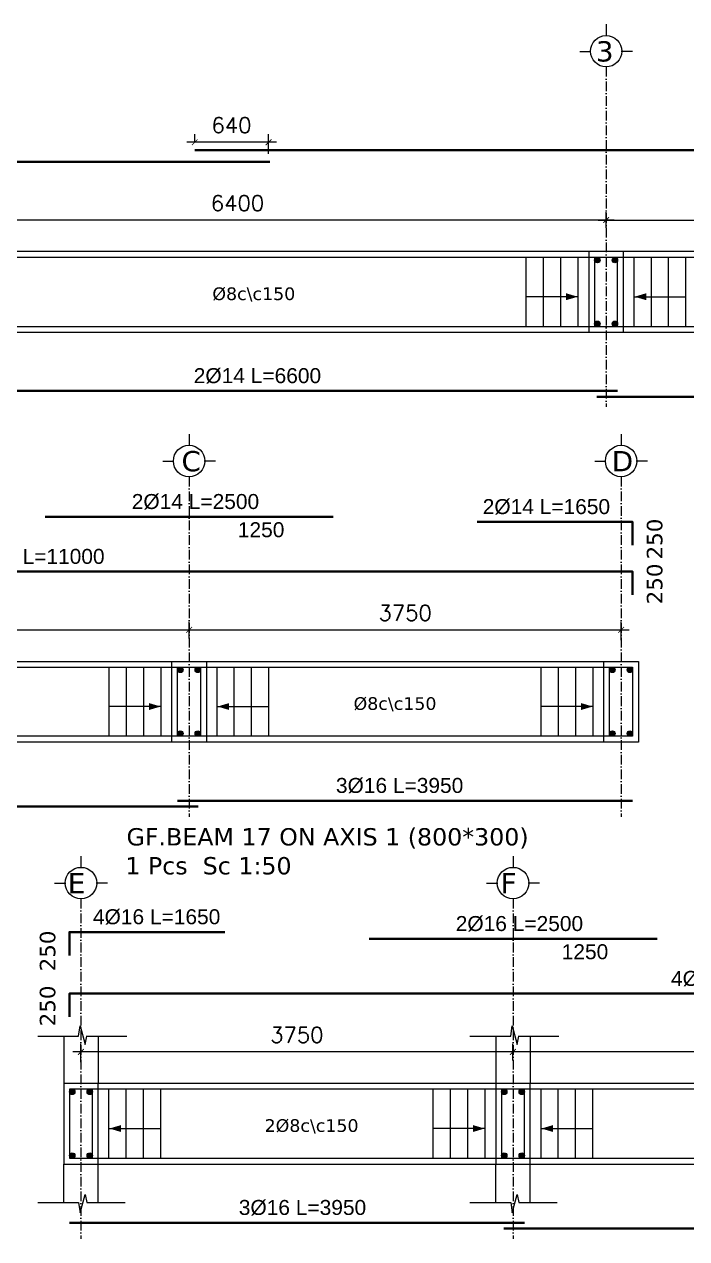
# Model space of a CAD drawing. Header units: inches. Extents: x -26151 to 62940, y -10194 to 246332.
# Drawn here: x 3628 to 4203, y 105344 to 106398 of the extents above; entities that cross this region are included whole.
import ezdxf

# ---------------------------------------------------------------- set-up
doc = ezdxf.new("R2010")
doc.units = ezdxf.units.IN
doc.header["$LTSCALE"] = 0.7
doc.header["$MEASUREMENT"] = 0
doc.linetypes.add('ACAD_ISO10W100', pattern=[18, 12, -3, 0, -3])
doc.layers.get('0').update_dxf_attribs({"lineweight": 13})
doc.layers.get('Defpoints').update_dxf_attribs({"lineweight": 5})
for name, color, linetype, lineweight in [('axis', 254, 'ACAD_ISO10W100', 9), ('BEAM FRAME', 5, 'Continuous', 18), ('COLUMN', 4, 'Continuous', 20), ('elevline', 30, 'Continuous', 20), ('FRAME 070', 5, 'Continuous', 60), ('hatch', 9, 'Continuous', 9), ('renforcment', 141, 'Continuous', 40), ('tex', 3, 'Continuous', 25), ('TEXT', 3, 'Continuous', 25), ('top rein. extension', 50, 'Continuous', 20), ('top renforcment', 7, 'Continuous', 40)]:
    doc.layers.add(name, color=color, linetype=linetype, lineweight=lineweight)
doc.styles.add('100', font='romans.shx', dxfattribs={"height": 13.5})
doc.styles.add('romanc', font='verdana.ttf', dxfattribs={"height": 250})
doc.styles.get("Standard").update_dxf_attribs({"font": 'arial.ttf', "height": 13})
doc.dimstyles.new('100', dxfattribs={"dimtxt": 13.5, "dimasz": 5, "dimexe": 7, "dimexo": 7, "dimgap": 8, "dimtad": 1, "dimdec": 0, "dimlfac": 10, "dimzin": 4, "dimdsep": 46, "dimtxsty": '100', "dimblk": 'ARCHTICK', "dimcen": 0.09, "dimdle": 7, "dimclrd": 1, "dimclre": 8, "dimclrt": 2, "dimadec": 0, "dimazin": 1, "dimtfac": 1, "dimtdec": 0, "dimtix": 1, "dimtofl": 0, "dimtmove": 0, "dimatfit": 3, "dimldrblk": 'ARCHTICK', "dimfxl": 0, "dimtolj": 1, "dimtzin": 0, "dimlwd": -1, "dimlwe": -1, "dimarcsym": 0})
doc.dimstyles.get("Standard").update_dxf_attribs({"dimtxt": 13, "dimasz": 5, "dimexe": 0.18, "dimexo": 0.0625, "dimgap": 6, "dimtad": 1, "dimdec": 0, "dimlfac": 10, "dimzin": 0, "dimdsep": 46, "dimtxsty": 'Standard', "dimblk": 'ARCHTICK', "dimcen": 0.09, "dimse1": 1, "dimse2": 1, "dimclrd": 1, "dimclre": 7, "dimclrt": 3, "dimadec": 0, "dimazin": 0, "dimtfac": 1, "dimtdec": 0, "dimtix": 1, "dimtofl": 0, "dimtmove": 0, "dimatfit": 3, "dimldrblk": 'ARCHTICK', "dimfxl": 0, "dimtolj": 1, "dimtzin": 0, "dimarcsym": 0})

# ---------------------------------------------------------------- blocks, each defined once
blk = doc.blocks.new('*D1997')
at = {"layer": 'Defpoints', "color": 0, "transparency": 16777216}
for p in [(2810.8, 106278.2, -218.4), (2810.8, 106278.2), (3840.7, 106278.2, -167.8)]:
    blk.add_point(p, dxfattribs=at)
at = {"layer": 'TEXT', "color": 3, "transparency": 16777216, "insert": (3279, 106291.3), "char_height": 13, "attachment_point": 5}
blk.add_mtext('\\A1;4%%C20 L=10300', dxfattribs=at)
blk = doc.blocks.new('_ArchTick')
at = {"color": 0, "linetype": 'ByBlock', "lineweight": 0, "const_width": 0.15}
blk.add_lwpolyline([(-0.5, -0.5), (0.5, 0.5)], dxfattribs=at)
blk = doc.blocks.new('*D1998')
at = {"color": 1, "transparency": 16777216}
blk.add_line((4125.8, 106227.7), (4591.8, 106227.7), dxfattribs=at)
at = {"color": 8, "transparency": 16777216}
for p, q in [((4132.8, 106221.1), (4132.8, 106234.7)), ((4584.8, 106221.7), (4584.8, 106234.7))]:
    blk.add_line(p, q, dxfattribs=at)
at = {"layer": 'Defpoints', "color": 0, "transparency": 16777216}
for p in [(4584.8, 106227.7), (4584.8, 106214.7), (4132.8, 106214.1)]:
    blk.add_point(p, dxfattribs=at)
at = {"color": 1, "transparency": 16777216, "xscale": 5, "yscale": 5, "zscale": 5, "rotation": 180}
blk.add_blockref('_ArchTick', (4132.8, 106227.7), dxfattribs=at)
at = {"color": 1, "transparency": 16777216, "xscale": 5, "yscale": 5, "zscale": 5}
blk.add_blockref('_ArchTick', (4584.8, 106227.7), dxfattribs=at)
at = {"color": 2, "transparency": 16777216, "insert": (4358.8, 106242.4), "char_height": 13.5, "attachment_point": 5, "style": '100'}
blk.add_mtext('\\A1;4520', dxfattribs=at)
blk = doc.blocks.new('*D1999')
at = {"layer": 'Defpoints', "color": 0, "transparency": 16777216}
for p in [(3775.7, 106288.2, -157.8), (3775.7, 106288.2), (4735.8, 106288.2, -218.5)]:
    blk.add_point(p, dxfattribs=at)
at = {"layer": 'TEXT', "color": 3, "transparency": 16777216, "insert": (4322.9, 106301.3), "char_height": 13, "attachment_point": 5}
blk.add_mtext('\\A1;2%%C16 L=9600', dxfattribs=at)
blk = doc.blocks.new('*D2173')
at = {"color": 8, "transparency": 16777216}
for p, q in [((3775.7, 106295.2), (3775.7, 106302.2)), ((3839.7, 106285.2), (3839.7, 106302.2))]:
    blk.add_line(p, q, dxfattribs=at)
at = {"color": 1, "transparency": 16777216}
blk.add_line((3846.7, 106295.2), (3768.7, 106295.2), dxfattribs=at)
at = {"layer": 'Defpoints', "color": 0, "transparency": 16777216}
for p in [(3775.7, 106295.2), (3775.7, 106288.2), (3839.7, 106278.2)]:
    blk.add_point(p, dxfattribs=at)
at = {"color": 1, "transparency": 16777216, "xscale": 5, "yscale": 5, "zscale": 5, "rotation": 180}
blk.add_blockref('_ArchTick', (3775.7, 106295.2), dxfattribs=at)
at = {"color": 1, "transparency": 16777216, "xscale": 5, "yscale": 5, "zscale": 5}
blk.add_blockref('_ArchTick', (3839.7, 106295.2), dxfattribs=at)
at = {"color": 2, "transparency": 16777216, "insert": (3807.7, 106310), "char_height": 13.5, "attachment_point": 5, "style": '100'}
blk.add_mtext('\\A1;640', dxfattribs=at)
blk = doc.blocks.new('*D2000')
at = {"color": 1, "transparency": 16777216}
blk.add_line((4139.8, 106227.7), (3485.8, 106227.7), dxfattribs=at)
at = {"color": 8, "transparency": 16777216}
for p, q in [((3492.8, 106218.8), (3492.8, 106234.7)), ((4132.8, 106221.1), (4132.8, 106234.7))]:
    blk.add_line(p, q, dxfattribs=at)
at = {"layer": 'Defpoints', "color": 0, "transparency": 16777216}
for p in [(3492.8, 106227.7), (3492.8, 106211.8), (4132.8, 106214.1)]:
    blk.add_point(p, dxfattribs=at)
at = {"color": 1, "transparency": 16777216, "xscale": 5, "yscale": 5, "zscale": 5, "rotation": 180}
blk.add_blockref('_ArchTick', (3492.8, 106227.7), dxfattribs=at)
at = {"color": 1, "transparency": 16777216, "xscale": 5, "yscale": 5, "zscale": 5}
blk.add_blockref('_ArchTick', (4132.8, 106227.7), dxfattribs=at)
at = {"color": 2, "transparency": 16777216, "insert": (3812.8, 106242.4), "char_height": 13.5, "attachment_point": 5, "style": '100'}
blk.add_mtext('\\A1;6400', dxfattribs=at)
blk = doc.blocks.new('*D2004')
at = {"layer": 'Defpoints', "color": 0, "transparency": 16777216}
for p in [(3482.8, 106079.5, -13652.7), (4142.8, 106079.5, -37100.9), (4142.8, 106079.5)]:
    blk.add_point(p, dxfattribs=at)
at = {"layer": 'TEXT', "color": 3, "transparency": 16777216, "insert": (3830.1, 106092.5), "char_height": 13, "attachment_point": 5}
blk.add_mtext('\\A1;2%%C14 L=6600', dxfattribs=at)
blk = doc.blocks.new('*D2007')
at = {"layer": 'Defpoints', "color": 0, "transparency": 16777216}
for p in [(4124.8, 106074.4, -13652.7), (4706.5, 106074.4, -37100.9), (4706.5, 106074.4)]:
    blk.add_point(p, dxfattribs=at)
at = {"layer": 'TEXT', "color": 3, "transparency": 16777216, "insert": (4342.1, 106087.4), "char_height": 13, "attachment_point": 5}
blk.add_mtext('\\A1;2%%C14 L=5817', dxfattribs=at)
blk = doc.blocks.new('*D2020')
at = {"layer": 'Defpoints', "color": 0, "transparency": 16777216}
for p in [(3636.9, 105556.6, -0.5), (3636.9, 105556.6), (4636.9, 105556.6, -167.8)]:
    blk.add_point(p, dxfattribs=at)
at = {"layer": 'TEXT', "color": 3, "transparency": 16777216, "insert": (4249.4, 105569.6), "char_height": 13, "attachment_point": 5}
blk.add_mtext('\\A1;4%%C16 L=10000', dxfattribs=at)
blk = doc.blocks.new('*D2023')
at = {"color": 8, "transparency": 16777216}
for p, q in [((3676.9, 105497.2), (3676.9, 105513.1)), ((4051.9, 105499.5), (4051.9, 105513.1))]:
    blk.add_line(p, q, dxfattribs=at)
at = {"color": 1, "transparency": 16777216}
blk.add_line((4058.9, 105506.1), (3669.9, 105506.1), dxfattribs=at)
at = {"layer": 'Defpoints', "color": 0, "transparency": 16777216}
for p in [(3676.9, 105506.1), (3676.9, 105490.2), (4051.9, 105492.5)]:
    blk.add_point(p, dxfattribs=at)
at = {"color": 1, "transparency": 16777216, "xscale": 5, "yscale": 5, "zscale": 5, "rotation": 180}
blk.add_blockref('_ArchTick', (3676.9, 105506.1), dxfattribs=at)
at = {"color": 1, "transparency": 16777216, "xscale": 5, "yscale": 5, "zscale": 5}
blk.add_blockref('_ArchTick', (4051.9, 105506.1), dxfattribs=at)
at = {"color": 2, "transparency": 16777216, "insert": (3864.4, 105520.8), "char_height": 13.5, "attachment_point": 5, "style": '100'}
blk.add_mtext('\\A1;3750', dxfattribs=at)
blk = doc.blocks.new('*D2024')
at = {"layer": 'Defpoints', "color": 0, "transparency": 16777216}
for p in [(3636.9, 105610.1, -218.4), (3636.9, 105610.1), (3801.9, 105610.1, -217.9)]:
    blk.add_point(p, dxfattribs=at)
at = {"layer": 'TEXT', "color": 3, "transparency": 16777216, "insert": (3742.6, 105623.1), "char_height": 13, "attachment_point": 5}
blk.add_mtext('\\A1;4%%C16 L=1650', dxfattribs=at)
blk = doc.blocks.new('*D2025')
at = {"layer": 'Defpoints', "color": 0, "transparency": 16777216}
for p in [(3666.9, 105357.9, -13652.7), (4061.9, 105357.9, -37100.9), (4061.9, 105357.9)]:
    blk.add_point(p, dxfattribs=at)
at = {"layer": 'TEXT', "color": 3, "transparency": 16777216, "insert": (3869.2, 105370.9), "char_height": 13, "attachment_point": 5}
blk.add_mtext('\\A1;3%%C16 L=3950', dxfattribs=at)
blk = doc.blocks.new('*D2027')
at = {"layer": 'Defpoints', "color": 0, "transparency": 16777216}
for p in [(4043.9, 105352.8, -13652.7), (4927.1, 105352.8, -37100.9), (4927.1, 105352.8)]:
    blk.add_point(p, dxfattribs=at)
at = {"layer": 'TEXT', "color": 3, "transparency": 16777216, "insert": (4297.7, 105365.8), "char_height": 13, "attachment_point": 5}
blk.add_mtext('\\A1;3%%C16 L=8832', dxfattribs=at)
blk = doc.blocks.new('*D2028')
at = {"color": 8, "transparency": 16777216}
for p, q in [((4051.9, 105498.5), (4051.9, 105513.1)), ((4426.9, 105499.7), (4426.9, 105513.1))]:
    blk.add_line(p, q, dxfattribs=at)
at = {"color": 1, "transparency": 16777216}
blk.add_line((4433.9, 105506.1), (4044.9, 105506.1), dxfattribs=at)
at = {"layer": 'Defpoints', "color": 0, "transparency": 16777216}
for p in [(4051.9, 105506.1), (4051.9, 105491.5), (4426.9, 105492.7)]:
    blk.add_point(p, dxfattribs=at)
at = {"color": 1, "transparency": 16777216, "xscale": 5, "yscale": 5, "zscale": 5, "rotation": 180}
blk.add_blockref('_ArchTick', (4051.9, 105506.1), dxfattribs=at)
at = {"color": 1, "transparency": 16777216, "xscale": 5, "yscale": 5, "zscale": 5}
blk.add_blockref('_ArchTick', (4426.9, 105506.1), dxfattribs=at)
at = {"color": 2, "transparency": 16777216, "insert": (4239.4, 105520.8), "char_height": 13.5, "attachment_point": 5, "style": '100'}
blk.add_mtext('\\A1;3750', dxfattribs=at)
blk = doc.blocks.new('*D2029')
at = {"layer": 'Defpoints', "color": 0, "transparency": 16777216}
for p in [(3085.8, 105922.7, -167.8), (4185.8, 105922.7, -0.5), (4185.8, 105922.7)]:
    blk.add_point(p, dxfattribs=at)
at = {"layer": 'TEXT', "color": 3, "transparency": 16777216, "insert": (3637.1, 105935.7), "char_height": 13, "attachment_point": 5}
blk.add_mtext('\\A1;2%%C16 L=11000', dxfattribs=at)
blk = doc.blocks.new('*D2032')
at = {"color": 8, "transparency": 16777216}
for p, q in [((3770.8, 105865.6), (3770.8, 105879.2)), ((4145.8, 105863.2), (4145.8, 105879.2))]:
    blk.add_line(p, q, dxfattribs=at)
at = {"color": 1, "transparency": 16777216}
blk.add_line((3763.8, 105872.2), (4152.8, 105872.2), dxfattribs=at)
at = {"layer": 'Defpoints', "color": 0, "transparency": 16777216}
for p in [(4145.8, 105872.2), (3770.8, 105858.6), (4145.8, 105856.2)]:
    blk.add_point(p, dxfattribs=at)
at = {"color": 1, "transparency": 16777216, "xscale": 5, "yscale": 5, "zscale": 5, "rotation": 180}
blk.add_blockref('_ArchTick', (3770.8, 105872.2), dxfattribs=at)
at = {"color": 1, "transparency": 16777216, "xscale": 5, "yscale": 5, "zscale": 5}
blk.add_blockref('_ArchTick', (4145.8, 105872.2), dxfattribs=at)
at = {"color": 2, "transparency": 16777216, "insert": (3958.3, 105886.9), "char_height": 13.5, "attachment_point": 5, "style": '100'}
blk.add_mtext('\\A1;3750', dxfattribs=at)
blk = doc.blocks.new('*D2033')
at = {"layer": 'Defpoints', "color": 0, "transparency": 16777216}
for p in [(3760.8, 105724, -37100.9), (3760.8, 105724), (4155.8, 105724, -13652.7)]:
    blk.add_point(p, dxfattribs=at)
at = {"layer": 'TEXT', "color": 3, "transparency": 16777216, "insert": (3953.5, 105737), "char_height": 13, "attachment_point": 5}
blk.add_mtext('\\A1;3%%C16 L=3950', dxfattribs=at)
blk = doc.blocks.new('*D2034')
at = {"layer": 'Defpoints', "color": 0, "transparency": 16777216}
for p in [(2845.8, 105718.9, -37100.9), (2845.8, 105718.9), (3778.8, 105718.9, -13652.7)]:
    blk.add_point(p, dxfattribs=at)
at = {"layer": 'TEXT', "color": 3, "transparency": 16777216, "insert": (3171.7, 105731.9), "char_height": 13, "attachment_point": 5}
blk.add_mtext('\\A1;3%%C16 L=9330', dxfattribs=at)
blk = doc.blocks.new('*D2035')
at = {"color": 8, "transparency": 16777216}
for p, q in [((3395.8, 105865.8), (3395.8, 105879.2)), ((3770.8, 105864.6), (3770.8, 105879.2))]:
    blk.add_line(p, q, dxfattribs=at)
at = {"color": 1, "transparency": 16777216}
blk.add_line((3388.8, 105872.2), (3777.8, 105872.2), dxfattribs=at)
at = {"layer": 'Defpoints', "color": 0, "transparency": 16777216}
for p in [(3770.8, 105872.2), (3395.8, 105858.8), (3770.8, 105857.6)]:
    blk.add_point(p, dxfattribs=at)
at = {"color": 1, "transparency": 16777216, "xscale": 5, "yscale": 5, "zscale": 5, "rotation": 180}
blk.add_blockref('_ArchTick', (3395.8, 105872.2), dxfattribs=at)
at = {"color": 1, "transparency": 16777216, "xscale": 5, "yscale": 5, "zscale": 5}
blk.add_blockref('_ArchTick', (3770.8, 105872.2), dxfattribs=at)
at = {"color": 2, "transparency": 16777216, "insert": (3583.3, 105886.9), "char_height": 13.5, "attachment_point": 5, "style": '100'}
blk.add_mtext('\\A1;3750', dxfattribs=at)
blk = doc.blocks.new('*D2045')
at = {"layer": 'Defpoints', "color": 0, "transparency": 16777216}
for p in [(3645.8, 105970.3, -203.1), (3645.8, 105970.3), (3895.8, 105970.3, -189.9)]:
    blk.add_point(p, dxfattribs=at)
at = {"layer": 'TEXT', "color": 3, "transparency": 16777216, "insert": (3776.3, 105983.3), "char_height": 13, "attachment_point": 5}
blk.add_mtext('\\A1;2%%C14 L=2500', dxfattribs=at)
blk = doc.blocks.new('*D2046')
at = {"layer": 'Defpoints', "color": 0, "transparency": 16777216}
for p in [(3770.8, 105968.7), (3895.8, 105968.7), (3895.8, 105946.3)]:
    blk.add_point(p, dxfattribs=at)
at = {"layer": 'TEXT', "color": 3, "transparency": 16777216, "insert": (3833.3, 105959), "char_height": 13, "attachment_point": 5}
blk.add_mtext('\\A1;1250', dxfattribs=at)
blk = doc.blocks.new('*D2049')
at = {"layer": 'Defpoints', "color": 0, "transparency": 16777216}
for p in [(4020.8, 105965.9, -217.9), (4185.8, 105965.9, -218.4), (4185.8, 105965.9)]:
    blk.add_point(p, dxfattribs=at)
at = {"layer": 'TEXT', "color": 3, "transparency": 16777216, "insert": (4080.9, 105978.9), "char_height": 13, "attachment_point": 5}
blk.add_mtext('\\A1;2%%C14 L=1650', dxfattribs=at)
blk = doc.blocks.new('*D2056')
at = {"layer": 'Defpoints', "color": 0, "transparency": 16777216}
for p in [(3926.9, 105604.2, -203.1), (3926.9, 105604.2), (4176.9, 105604.2, -189.9)]:
    blk.add_point(p, dxfattribs=at)
at = {"layer": 'TEXT', "color": 3, "transparency": 16777216, "insert": (4057.5, 105617.2), "char_height": 13, "attachment_point": 5}
blk.add_mtext('\\A1;2%%C16 L=2500', dxfattribs=at)
blk = doc.blocks.new('*D2057')
at = {"layer": 'Defpoints', "color": 0, "transparency": 16777216}
for p in [(4051.9, 105602.6), (4176.9, 105602.6), (4176.9, 105580.2)]:
    blk.add_point(p, dxfattribs=at)
at = {"layer": 'TEXT', "color": 3, "transparency": 16777216, "insert": (4114.4, 105592.9), "char_height": 13, "attachment_point": 5}
blk.add_mtext('\\A1;1250', dxfattribs=at)

msp = doc.modelspace()

# ---------------------------------------------------------------- hatches: boundary and pattern name
at = {"layer": 'elevline'}
for points in [[(4127.52, 106193, 1), (4122.76, 106193, 1)], [(4138, 106193, -1), (4142.76, 106193, -1)], [(4127.52, 106137.75, -1), (4122.76, 106137.75, -1)], [(4138, 106137.75, 1), (4142.76, 106137.75, 1)], [(3765.52, 105837.48, 1), (3760.76, 105837.48, 1)], [(3776, 105837.48, -1), (3780.76, 105837.48, -1)], [(4140.52, 105837.48, 1), (4135.76, 105837.48, 1)], [(4151, 105837.48, -1), (4155.76, 105837.48, -1)], [(3765.52, 105782.24, -1), (3760.76, 105782.24, -1)], [(3776, 105782.24, 1), (3780.76, 105782.24, 1)], [(4140.52, 105782.24, -1), (4135.76, 105782.24, -1)], [(4151, 105782.24, 1), (4155.76, 105782.24, 1)], [(3671.69, 105471.39, 1), (3666.93, 105471.39, 1)], [(3682.18, 105471.39, -1), (3686.93, 105471.39, -1)], [(4046.69, 105471.39, 1), (4041.93, 105471.39, 1)], [(4057.18, 105471.39, -1), (4061.93, 105471.39, -1)], [(3671.69, 105416.15, -1), (3666.93, 105416.15, -1)], [(3682.18, 105416.15, 1), (3686.93, 105416.15, 1)], [(4046.69, 105416.15, -1), (4041.93, 105416.15, -1)], [(4057.18, 105416.15, 1), (4061.93, 105416.15, 1)]]:
    msp.add_hatch(color=256, dxfattribs=at).paths.add_polyline_path(points)

# ---------------------------------------------------------------- linework, layer by layer
at = {"layer": 'axis'}
for p, q in [((4132.76, 106360.57), (4132.76, 106065.64)), ((3770.76, 106005.05), (3770.76, 105710.12)), ((4145.76, 106005.05), (4145.76, 105710.12)), ((4145.76, 106005.05), (4145.76, 105710.12)), ((3676.93, 105638.96), (3676.93, 105344.03)), ((3676.93, 105638.96), (3676.93, 105344.03)), ((4051.93, 105638.96), (4051.93, 105344.03))]:
    msp.add_line(p, q, dxfattribs=at)
at = {"layer": 'BEAM FRAME', "elevation": 217.91}
for points in [[(2835.76, 106130.37), (4709.76, 106130.37), (4709.76, 106200.37), (2835.76, 106200.37)], [(4160.76, 105774.86), (2845.76, 105774.86), (2845.76, 105844.86), (4160.76, 105844.86)], [(3661.93, 105408.77), (4927.11, 105408.77), (4927.11, 105478.77), (3661.93, 105478.77)]]:
    msp.add_lwpolyline(points, close=True, dxfattribs=at)
at = {"layer": 'COLUMN', "lineweight": 20}
for p, q in [((3661.93, 105519.7, 217.91), (3661.93, 105478.77, 217.91)), ((3691.93, 105519.7, 217.91), (3691.93, 105478.77, 217.91)), ((4036.93, 105519.7, 217.91), (4036.93, 105478.77, 217.91)), ((4066.93, 105519.7, 217.91), (4066.93, 105478.77, 217.91)), ((3661.93, 105375.35, 217.91), (3661.93, 105408.77, 217.91)), ((3691.93, 105375.35, 217.91), (3691.93, 105408.77, 217.91)), ((4036.93, 105375.35, 217.91), (4036.93, 105408.77, 217.91)), ((4066.93, 105375.35, 217.91), (4066.93, 105408.77, 217.91))]:
    msp.add_line(p, q, dxfattribs=at)
at = {"layer": 'elevline'}
for p, q in [((4063.49, 106135.37), (4063.49, 106195.37)), ((4078.49, 106135.37), (4078.49, 106195.37)), ((4093.49, 106135.37), (4093.49, 106195.37)), ((4108.45, 106135.37), (4108.45, 106195.37)), ((4157.07, 106135.37), (4157.07, 106195.37)), ((4172.03, 106135.37), (4172.03, 106195.37)), ((4187.03, 106135.37), (4187.03, 106195.37)), ((4202.03, 106135.37), (4202.03, 106195.37)), ((3701.49, 105779.86), (3701.49, 105839.86)), ((3716.49, 105779.86), (3716.49, 105839.86)), ((3731.49, 105779.86), (3731.49, 105839.86)), ((3746.45, 105779.86), (3746.45, 105839.86)), ((3795.07, 105779.86), (3795.07, 105839.86)), ((3810.03, 105779.86), (3810.03, 105839.86)), ((3825.03, 105779.86), (3825.03, 105839.86)), ((3840.03, 105779.86), (3840.03, 105839.86)), ((4076.49, 105779.86), (4076.49, 105839.86)), ((4091.49, 105779.86), (4091.49, 105839.86)), ((4106.49, 105779.86), (4106.49, 105839.86)), ((4121.45, 105779.86), (4121.45, 105839.86)), ((3701.25, 105413.77), (3701.25, 105473.77)), ((3716.2, 105413.77), (3716.2, 105473.77)), ((3731.2, 105413.77), (3731.2, 105473.77)), ((3746.2, 105413.77), (3746.2, 105473.77)), ((3982.66, 105413.77), (3982.66, 105473.77)), ((3997.66, 105413.77), (3997.66, 105473.77)), ((4012.66, 105413.77), (4012.66, 105473.77)), ((4027.62, 105413.77), (4027.62, 105473.77)), ((4076.25, 105413.77), (4076.25, 105473.77)), ((4091.2, 105413.77), (4091.2, 105473.77)), ((4106.2, 105413.77), (4106.2, 105473.77)), ((4121.2, 105413.77), (4121.2, 105473.77))]:
    msp.add_line(p, q, dxfattribs=at)
for centre in [(4125.14, 106193), (4140.38, 106193), (4125.14, 106137.75), (4140.38, 106137.75), (3763.14, 105837.48), (3778.38, 105837.48), (4138.14, 105837.48), (4153.38, 105837.48), (3763.14, 105782.24), (3778.38, 105782.24), (4138.14, 105782.24), (4153.38, 105782.24), (3669.31, 105471.39), (3684.56, 105471.39), (4044.31, 105471.39), (4059.56, 105471.39), (3669.31, 105416.15), (3684.56, 105416.15), (4044.31, 105416.15), (4059.56, 105416.15)]:
    msp.add_circle(centre, 2.38, dxfattribs=at)
at = {"layer": 'FRAME 070', "lineweight": 20}
for p, q in [((3639.54, 105519.7, 217.91), (3674.9, 105519.7, 217.91)), ((3674.9, 105519.7, 217.91), (3676.25, 105528.7, 217.91)), ((3676.25, 105528.7, 217.91), (3680.43, 105512.62, 217.91)), ((3680.43, 105512.62, 217.91), (3681.94, 105519.7, 217.91)), ((3681.46, 105519.7, 217.91), (3716.82, 105519.7, 217.91)), ((4014.54, 105519.7, 217.91), (4049.9, 105519.7, 217.91)), ((4049.9, 105519.7, 217.91), (4051.25, 105528.7, 217.91)), ((4051.25, 105528.7, 217.91), (4055.43, 105512.62, 217.91)), ((4055.43, 105512.62, 217.91), (4056.94, 105519.7, 217.91)), ((4056.46, 105519.7, 217.91), (4091.82, 105519.7, 217.91)), ((3676.25, 105366.35, 217.91), (3680.43, 105382.42, 217.91)), ((3680.43, 105382.42, 217.91), (3681.94, 105375.35, 217.91)), ((4051.25, 105366.35, 217.91), (4055.43, 105382.42, 217.91)), ((4055.43, 105382.42, 217.91), (4056.94, 105375.35, 217.91)), ((3639.54, 105375.35, 217.91), (3674.9, 105375.35, 217.91)), ((3674.9, 105375.35, 217.91), (3676.25, 105366.35, 217.91)), ((3681.94, 105375.35, 217.91), (3715.33, 105375.35, 217.91)), ((4014.54, 105375.35, 217.91), (4049.9, 105375.35, 217.91)), ((4049.9, 105375.35, 217.91), (4051.25, 105366.35, 217.91)), ((4056.94, 105375.35, 217.91), (4090.33, 105375.35, 217.91))]:
    msp.add_line(p, q, dxfattribs=at)
at = {"layer": 'FRAME 070', "lineweight": 15}
for points in [[(4117.76, 106130.37), (4147.76, 106130.37), (4147.76, 106200.37), (4117.76, 106200.37)], [(3785.76, 105774.86), (3755.76, 105774.86), (3755.76, 105844.86), (3785.76, 105844.86)], [(4160.76, 105774.86), (4130.76, 105774.86), (4130.76, 105844.86), (4160.76, 105844.86)], [(3661.93, 105408.77), (3691.93, 105408.77), (3691.93, 105478.77), (3661.93, 105478.77)], [(4036.93, 105408.77), (4066.93, 105408.77), (4066.93, 105478.77), (4036.93, 105478.77)]]:
    msp.add_lwpolyline(points, close=True, dxfattribs=at)
at = {"layer": 'hatch'}
for p, q in [((4132.76, 106397.54), (4132.76, 106387.81)), ((4109.84, 106374.06), (4119.57, 106374.06)), ((4155.68, 106374.06), (4145.95, 106374.06)), ((3770.76, 106042.02), (3770.76, 106032.29)), ((4145.76, 106042.02), (4145.76, 106032.29)), ((3747.84, 106018.55), (3757.57, 106018.55)), ((3793.68, 106018.55), (3783.95, 106018.55)), ((4122.84, 106018.55), (4132.57, 106018.55)), ((4168.68, 106018.55), (4158.95, 106018.55)), ((3676.93, 105675.94), (3676.93, 105666.2)), ((4051.93, 105675.94), (4051.93, 105666.2)), ((3654.01, 105652.46), (3663.74, 105652.46)), ((3699.86, 105652.46), (3690.12, 105652.46)), ((4029.01, 105652.46), (4038.74, 105652.46)), ((4074.86, 105652.46), (4065.12, 105652.46))]:
    msp.add_line(p, q, dxfattribs=at)
for centre in [(4132.76, 106374.19), (3770.76, 106018.67), (4145.76, 106018.67), (3676.93, 105652.58), (4051.93, 105652.58)]:
    msp.add_circle(centre, 13.62, dxfattribs=at)
at = {"layer": 'renforcment', "lineweight": -2, "elevation": 217.91}
for points in [[(2840.76, 106135.37), (4704.76, 106135.37), (4704.76, 106195.37), (2840.76, 106195.37)], [(4155.76, 105779.86), (2850.76, 105779.86), (2850.76, 105839.86), (4155.76, 105839.86)], [(3666.93, 105413.77), (4922.11, 105413.77), (4922.11, 105473.77), (3666.93, 105473.77)]]:
    msp.add_lwpolyline(points, close=True, dxfattribs=at)
at = {"layer": 'top rein. extension'}
for p, q in [((4108.45, 106161.21), (4063.49, 106161.21)), ((4157.07, 106161.21), (4202.03, 106161.21)), ((3746.45, 105805.7), (3701.49, 105805.7)), ((3795.07, 105805.7), (3840.03, 105805.7)), ((4121.45, 105805.7), (4076.49, 105805.7)), ((3701.25, 105439.61), (3746.2, 105439.61)), ((4027.62, 105439.61), (3982.66, 105439.61)), ((4076.25, 105439.61), (4121.2, 105439.61))]:
    msp.add_line(p, q, dxfattribs=at)
for points in [[(4097.97, 106164.21), (4108.1, 106161.21), (4097.97, 106158.21)], [(4167.55, 106164.21), (4157.42, 106161.21), (4167.55, 106158.21)], [(3735.97, 105808.7), (3746.1, 105805.7), (3735.97, 105802.7)], [(3805.55, 105808.7), (3795.42, 105805.7), (3805.55, 105802.7)], [(4110.97, 105808.7), (4121.1, 105805.7), (4110.97, 105802.7)], [(3711.72, 105442.61), (3701.59, 105439.61), (3711.72, 105436.61)], [(4017.15, 105442.61), (4027.27, 105439.61), (4017.15, 105436.61)], [(4086.72, 105442.61), (4076.59, 105439.61), (4086.72, 105436.61)]]:
    msp.add_solid(points, dxfattribs=at)
at = {"layer": 'top renforcment'}
for p, q in [((4142.76, 106079.5), (3482.76, 106079.5)), ((4706.46, 106074.38), (4124.76, 106074.38)), ((3760.76, 105723.98), (4155.76, 105723.98)), ((2845.76, 105718.86), (3778.76, 105718.86)), ((4061.93, 105357.9), (3666.93, 105357.9)), ((4927.11, 105352.78), (4043.93, 105352.78))]:
    msp.add_line(p, q, dxfattribs=at)
for points in [[(2840.76, 106257.98), (2840.76, 106278.25), (3840.73, 106278.25)], [(3775.73, 106288.25), (4704.76, 106288.25), (4704.76, 106270.36)], [(3645.76, 105970.29), (3895.76, 105970.29)], [(4155.76, 105902.46), (4155.76, 105922.73), (3085.79, 105922.73)], [(3926.93, 105604.21), (4176.93, 105604.21)], [(3666.93, 105536.37), (3666.93, 105556.65), (4636.91, 105556.65)]]:
    msp.add_lwpolyline(points, dxfattribs=at)
at = {"layer": 'top renforcment', "lineweight": 15}
for points in [[(4122.76, 106135.37), (4142.76, 106135.37), (4142.76, 106195.37), (4122.76, 106195.37)], [(3780.76, 105779.86), (3760.76, 105779.86), (3760.76, 105839.86), (3780.76, 105839.86)], [(4155.76, 105779.86), (4135.76, 105779.86), (4135.76, 105839.86), (4155.76, 105839.86)], [(3666.93, 105413.77), (3686.93, 105413.77), (3686.93, 105473.77), (3666.93, 105473.77)], [(4041.93, 105413.77), (4061.93, 105413.77), (4061.93, 105473.77), (4041.93, 105473.77)]]:
    msp.add_lwpolyline(points, close=True, dxfattribs=at)
at = {"layer": 'top renforcment', "elevation": 217.91}
for points in [[(4155.76, 105945.63), (4155.76, 105965.9), (4020.76, 105965.9)], [(3666.93, 105589.83), (3666.93, 105610.1), (3801.93, 105610.1)]]:
    msp.add_lwpolyline(points, dxfattribs=at)

# ---------------------------------------------------------------- texts
at = {"layer": 'tex', "style": 'romanc'}
for s, p in [('%%C8c\\c150', (3790.95, 106158.3, -33436.19)), ('%%C8c\\c150', (3913.52, 105802.79, -33436.19)), ('2%%C8c\\c150', (3836.3, 105436.7, -33436.19))]:
    msp.add_text(s, height=11, dxfattribs=at).set_placement(p)
at = {"layer": 'TEXT', "style": 'romanc'}
for s, height, p in [('3', 17.6, (4123.82, 106365.27)), ('C', 17.6, (3764.16, 106009.75)), ('D', 17.6, (4137.64, 106009.75)), ('GF.BEAM 17 ON AXIS 1 (800*300)', 15, (3716.45, 105685.2)), ('1 Pcs  Sc 1:50 ', 15, (3715.43, 105660.1)), ('E', 17.6, (3665.45, 105643.66)), ('F', 17.6, (4041.22, 105643.66))]:
    msp.add_text(s, height=height, dxfattribs=at).set_placement(p)
for p in [(4181.55, 105933.33, -72521.33), (4181.55, 105894.37, -72521.33), (3654.65, 105575.98, -72521.33), (3654.65, 105528.29, -72521.33)]:
    msp.add_text('250', height=13.5, rotation=90, dxfattribs=at).set_placement(p)

# ---------------------------------------------------------------- dimensions: what is measured, and where the dimension line sits
dim = msp.add_linear_dim(base=(3775.73, 106295.25), p1=(3839.73, 106278.25), p2=(3775.73, 106288.25), dimstyle='100')
dim.commit()
dim.dimension.update_dxf_attribs({"geometry": '*D2173', "text_midpoint": (3807.73, 106310)})
for base, p1, p2, picture, middle in [((3492.76, 106227.67), (4132.76, 106214.08), (3492.76, 106211.76), '*D2000', (3812.76, 106227.67)), ((3676.93, 105506.07), (4051.93, 105492.48), (3676.93, 105490.16), '*D2023', (3864.43, 105506.07)), ((4051.93, 105506.07), (4426.93, 105492.72), (4051.93, 105491.5), '*D2028', (4239.43, 105506.07))]:
    dim = msp.add_linear_dim(base=base, p1=p1, p2=p2, angle=180, dimstyle='100')
    dim.commit()
    dim.dimension.update_dxf_attribs({"geometry": picture, "text_midpoint": middle, "dimtype": 160})
for base, p1, p2, picture, middle in [((4584.76, 106227.67), (4132.76, 106214.08), (4584.76, 106214.68), '*D1998', (4358.76, 106227.67)), ((3770.76, 105872.15), (3395.76, 105858.81), (3770.76, 105857.58), '*D2035', (3583.26, 105872.15)), ((4145.76, 105872.15), (3770.76, 105858.56), (4145.76, 105856.24), '*D2032', (3958.26, 105872.15))]:
    dim = msp.add_linear_dim(base=base, p1=p1, p2=p2, dimstyle='100')
    dim.commit()
    dim.dimension.update_dxf_attribs({"geometry": picture, "text_midpoint": middle, "dimtype": 160})
at = {"layer": 'TEXT'}
for base, p1, p2, angle, text, picture, middle in [((3775.73, 106288.25), (4735.76, 106288.25, -218.54), (3775.73, 106288.25, -157.78), 180, '2%%C16 L=<>', '*D1999', (4322.87, 106288.25)), ((2810.76, 106278.25), (3840.73, 106278.25, -167.76), (2810.76, 106278.25, -218.39), 180, '4%%C20 L=<>', '*D1997', (3279.02, 106278.25)), ((4142.76, 106079.5, 12366.96), (3482.76, 106079.5, -1285.72), (4142.76, 106079.5, -24733.92), 0, '2%%C14 L=<>', '*D2004', (3830.15, 106079.5, 12366.96)), ((4706.46, 106074.38, 12366.96), (4124.76, 106074.38, -1285.72), (4706.46, 106074.38, -24733.92), 0, '2%%C14 L=<>', '*D2007', (4342.06, 106074.38, 12366.96)), ((3645.76, 105970.29), (3895.76, 105970.29, -189.88), (3645.76, 105970.29, -203.15), 180, '2%%C14 L=<>', '*D2045', (3776.32, 105970.29)), ((4185.76, 105965.9, 217.91), (4020.76, 105965.9), (4185.76, 105965.9, -0.48), 0, '2%%C14 L=<>', '*D2049', (4080.87, 105965.9, 217.91)), ((4185.76, 105922.73), (3085.79, 105922.73, -167.76), (4185.76, 105922.73, -0.48), 0, '2%%C16 L=<>', '*D2029', (3637.1, 105922.73)), ((2845.76, 105718.86, 12366.96), (3778.76, 105718.86, -1285.72), (2845.76, 105718.86, -24733.92), 180, '3%%C16 L=<>', '*D2034', (3171.71, 105718.86, 12366.96)), ((3760.76, 105723.98, 12366.96), (4155.76, 105723.98, -1285.72), (3760.76, 105723.98, -24733.92), 180, '3%%C16 L=<>', '*D2033', (3953.46, 105723.98, 12366.96)), ((3636.93, 105610.1, 217.91), (3801.93, 105610.1), (3636.93, 105610.1, -0.48), 180, '4%%C16 L=<>', '*D2024', (3742.62, 105610.1, 217.91)), ((3926.93, 105604.21), (4176.93, 105604.21, -189.88), (3926.93, 105604.21, -203.15), 180, '2%%C16 L=<>', '*D2056', (4057.5, 105604.21)), ((3636.93, 105556.65), (4636.91, 105556.65, -167.76), (3636.93, 105556.65, -0.48), 180, '4%%C16 L=<>', '*D2020', (4249.41, 105556.65)), ((4061.93, 105357.9, 12366.96), (3666.93, 105357.9, -1285.72), (4061.93, 105357.9, -24733.92), 0, '3%%C16 L=<>', '*D2025', (3869.24, 105357.9, 12366.96)), ((4927.11, 105352.78, 12366.96), (4043.93, 105352.78, -1285.72), (4927.11, 105352.78, -24733.92), 0, '3%%C16 L=<>', '*D2027', (4297.7, 105352.78, 12366.96))]:
    dim = msp.add_linear_dim(base=base, p1=p1, p2=p2, angle=angle, text=text, dimstyle='Standard', override={"dimsd1": 1, "dimsd2": 1, "dimfxl": 0.1, "dimfxlon": 1}, dxfattribs=at)
    dim.commit()
    dim.dimension.update_dxf_attribs({"geometry": picture, "text_midpoint": middle, "dimtype": 161})
for base, p1, p2, picture, middle in [((3895.76, 105946.33), (3770.76, 105968.73), (3895.76, 105968.73), '*D2046', (3833.26, 105958.97)), ((4176.93, 105580.25), (4051.93, 105602.64), (4176.93, 105602.64), '*D2057', (4114.43, 105592.88))]:
    dim = msp.add_linear_dim(base=base, p1=p1, p2=p2, dimstyle='Standard', override={"dimsd1": 1, "dimsd2": 1, "dimfxl": 0.1, "dimfxlon": 1}, dxfattribs=at)
    dim.commit()
    dim.dimension.update_dxf_attribs({"geometry": picture, "text_midpoint": middle})

doc.saveas('drawing.dxf')
